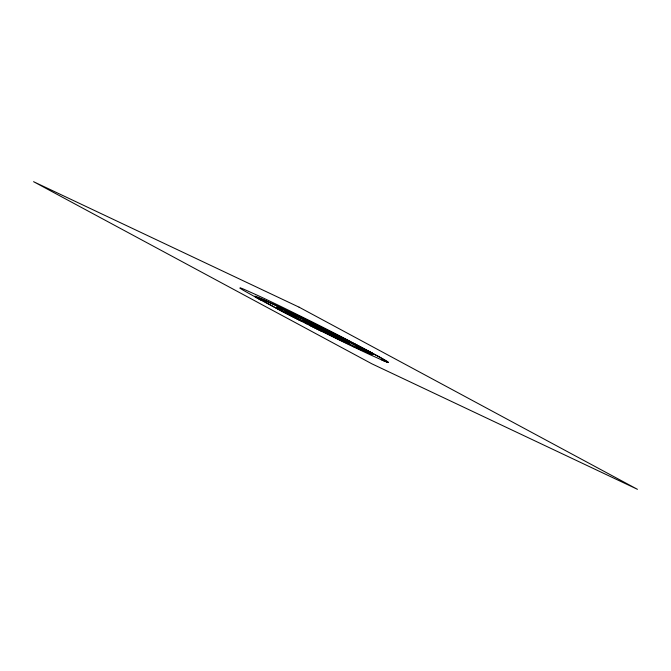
<?xml version="1.0" encoding="UTF-8"?>
<svg xmlns="http://www.w3.org/2000/svg" width="671" height="671" viewBox="0 0 671 671"><rect width="100%" height="100%" fill="white"/><g stroke="black" fill="none" stroke-linecap="round" stroke-linejoin="round"><path stroke-width="1.01" d="M285.418 311.545L285.821 311.612A49.251 1.292 26.8 0 1 288.891 312.82L297.052 316.502A69.314 1.812 26.8 0 1 313.701 324.437L333.219 334.066A42.122 1.099 26.8 0 1 343.552 339.283L347.444 341.279A28.065 0.738 26.8 0 1 357.685 346.63M349.457 343.334L348.987 343.208A32.585 0.856 26.8 0 1 345.708 341.816M386.421 361.845L387.779 362.147L379.736 357.215L353.349 343.275M386.446 361.895L385.791 361.644A82.156 2.147 26.8 0 1 382.294 360.193L370.367 354.825A113.282 2.969 26.8 0 1 361.493 350.673L353.374 346.806M326.047 331.046L321.635 329.067A33.475 0.872 26.8 0 1 316.116 326.45A29.952 0.78 26.8 0 1 306.286 321.635M345.733 341.833L342.193 340.214A40.419 1.057 26.8 0 1 332.925 335.785M304.148 318.893L265.053 300.516A85.963 2.248 26.8 0 0 261.162 298.872L257.865 297.807L279.077 309.767M321.141 328.622L315.169 325.737A43.506 1.141 26.8 0 0 311.294 323.9L306.546 321.711A29.121 0.763 26.8 0 0 303.326 320.394A19.174 0.503 26.8 0 0 304.231 321.141L317.928 328.345M332.933 335.785L325.552 332.053M339.232 339.534L281.275 310.119M304.86 319.102L332.153 332.69A75.378 1.971 26.8 0 1 340.642 336.943L350.522 341.942M322.449 329.26L320.713 328.429A36.343 0.948 26.8 0 0 310.22 323.414L306.429 321.694A26.437 0.696 26.8 0 0 304.886 321.065L304.391 320.939L306.697 322.39M316.98 325.167L301.958 317.693A114.733 3.003 26.8 0 0 273.885 304.307L258.008 297.219A78.792 2.063 26.8 0 0 255.215 296.196L254.628 296.272A50.853 1.334 26.8 0 0 259.333 299.249L280.939 310.74M321.635 328.874L324.059 330.048M323.497 329.788L327.758 331.877M324.437 330.249L329.226 332.606M326.601 332.564L329.704 334.091A35.722 0.931 26.8 0 0 341.824 339.861L346.311 341.707L333.688 334.879A21.464 0.562 26.8 0 0 330.988 333.512L329.134 332.59M319.765 326.416L331.851 332.422A74.187 1.946 26.8 0 1 346.53 339.803L353.676 343.552M324.504 331.533L326.592 332.682M325.51 332.145L318.314 328.438M324.428 331.608L317.324 327.934M328.203 332.12L349.49 343.309M305.456 323.271L310.925 325.997A79.245 2.072 26.8 0 0 321.862 331.449M301.019 321.032L306.437 323.749M296.607 318.809L301.958 321.493M299.727 320.369L292.271 316.603M316.863 327.809L313.231 325.947M290.14 315.513L295.315 318.129M354.649 343.938L357.173 345.23A48.731 1.275 26.8 0 1 373.579 353.785A42.432 1.107 26.8 0 1 377.303 355.781L382.395 358.574A47.255 1.233 26.8 0 1 387.301 361.468L388.417 362.407L384.508 361.115A80.059 2.097 26.8 0 1 381.833 359.991M291.013 315.932L281.963 311.31M288.907 314.858L280.033 310.312M312.703 325.569L306.949 322.525M373.554 353.776L352.2 342.42A49.914 1.308 26.8 0 0 336.205 334.074L327.297 329.52A70.64 1.845 26.8 0 0 311.914 321.761L283.64 307.813A102.202 2.676 26.8 0 0 257.429 295.307L243.816 289.218A73.936 1.938 26.8 0 0 240.285 287.943L240.025 288.077M362.499 348.811L372.606 354.682L359.446 349.163A82.583 2.164 26.8 0 1 339.232 339.534M357.064 346.303L365.2 351.05L354.187 346.421A68.61 1.795 26.8 0 1 337.429 338.444L289.444 314.095M260.692 300.012L244.957 291.197A51.608 1.35 26.8 0 1 240.067 288.102M353.374 346.806A113.516 2.969 26.8 0 1 340.071 340.39L320.738 330.887A82.273 2.156 26.8 0 1 309.893 325.494M363.137 349.146A34.104 0.889 26.8 0 0 350.715 342.663L345.045 339.761A51.281 1.342 26.8 0 0 335.71 335.047L310.094 322.399A83.254 2.181 26.8 0 0 291.717 313.634L280.528 308.568A58.763 1.535 26.8 0 0 277.19 307.268L276.72 307.167A37.459 0.981 26.8 0 0 279.497 309.113M281.745 310.379A32.049 0.839 26.8 0 1 279.547 309.138M289.922 314.355A26.572 0.696 26.8 0 1 287.398 312.929A31.47 0.822 26.8 0 1 285.46 311.57M299.098 307.175L33.55 181.682L371.902 363.825L637.45 489.318L299.098 307.175"/></g></svg>
